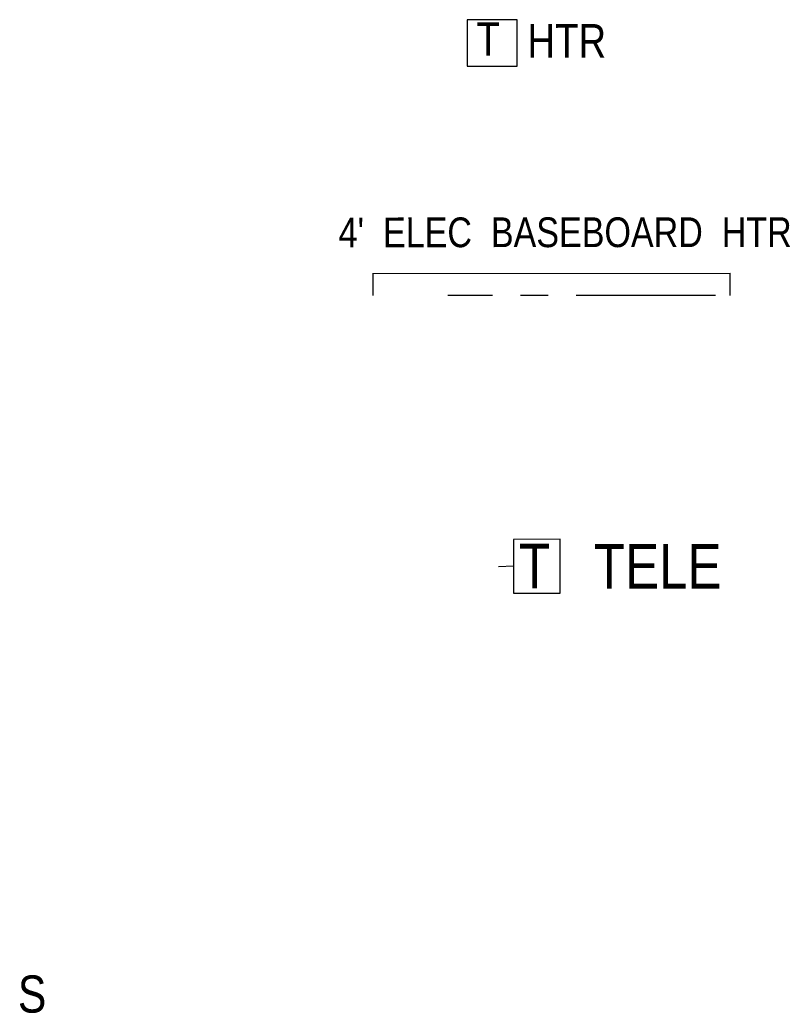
# Model space of a CAD drawing. Header units: inches. Extents: x 3832 to 7939, y 959 to 2015.
# Drawn here: x 5875 to 5978.6, y 1278.3 to 1411.9 of the extents above; entities that cross this region are included whole.
import ezdxf

# ---------------------------------------------------------------- set-up
doc = ezdxf.new("R2010")
doc.units = ezdxf.units.IN
doc.header["$MEASUREMENT"] = 0
doc.linetypes.add('CENTER', pattern=[2, 1.25, -0.25, 0.25, -0.25])
doc.layers.add('HVAC', color=1, linetype='Continuous', lineweight=20)
doc.layers.add('WALL FRAMING', color=9, linetype='CENTER', lineweight=30)
doc.layers.add('TEXT80', color=9, linetype='Continuous')
doc.styles.add('ARCHENT', font='technical.ttf', dxfattribs={"height": 6})

msp = doc.modelspace()

# ---------------------------------------------------------------- linework, layer by layer
at = {"layer": 'HVAC', "lineweight": 20, "ltscale": 15}
for p, q in [((5935.18, 1411.93), (5935.18, 1405.69)), ((5941.92, 1411.93), (5935.18, 1411.93)), ((5941.92, 1405.69), (5941.92, 1411.93)), ((5935.18, 1405.69), (5941.92, 1405.69)), ((5922.57, 1374.83), (5922.57, 1377.83)), ((5922.59, 1377.82), (5970.57, 1377.83)), ((5970.57, 1374.83), (5970.57, 1377.83))]:
    msp.add_line(p, q, dxfattribs=at)
at = {"layer": 'WALL FRAMING', "lineweight": 9, "ltscale": 15}
msp.add_line((5968.61, 1374.86), (5932.61, 1374.86), dxfattribs=at)
at = {"layer": 'WALL FRAMING', "color": 7, "linetype": 'Continuous', "lineweight": 9, "ltscale": 150}
for p, q in [((5947.73, 1342.05), (5941.41, 1342)), ((5941.41, 1342), (5941.41, 1334.78)), ((5947.73, 1334.78), (5947.73, 1342.05)), ((5941.41, 1338.39), (5939.4, 1338.32)), ((5941.41, 1334.78), (5947.73, 1334.78))]:
    msp.add_line(p, q, dxfattribs=at)

# ---------------------------------------------------------------- texts
at = {"layer": 'TEXT80', "attachment_point": 5, "rotation": 0.0328, "style": 'ARCHENT'}
for s, insert, char_height, width in [('{\\C7;T}', (5938.03, 1409.35), 4.5, 270.0469), ('{\\C7;HTR}', (5948.6, 1409.11), 4.5, 270.0469), ('{\\C7;T}', (5944.27, 1338.45), 6, 360.0625), ('{\\C7;TELE}', (5960.83, 1338.39), 6, 360.0625)]:
    msp.add_mtext(s, dxfattribs=dict(at, insert=insert, char_height=char_height, width=width))
at = {"layer": 'TEXT80', "color": 1, "insert": (5948.38, 1383.32), "char_height": 4, "width": 360.0625, "attachment_point": 5, "rotation": 0.0328, "style": 'ARCHENT'}
msp.add_mtext("{\\C7;4'  ELEC  BASEBOARD  HTR}", dxfattribs=at)
at = {"layer": 'TEXT80', "color": 6, "insert": (5875.87, 1280.79), "char_height": 5, "width": 360.0625, "attachment_point": 5, "rotation": 0.0328, "style": 'ARCHENT'}
msp.add_mtext('{\\C7; }S', dxfattribs=at)

doc.saveas('drawing.dxf')
